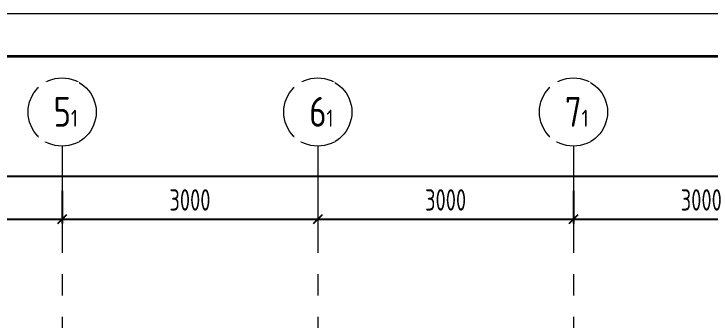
# Model space of a CAD drawing. Header units: millimetres. Extents: x -434100 to 9270898, y 0 to 249028.
# Drawn here: x -71861 to -63681, y 132313 to 135913 of the extents above; entities that cross this region are included whole.
import ezdxf
from ezdxf import colors
from ezdxf.entities.mleader import LeaderData, LeaderLine
from ezdxf.math import Vec2, Vec3

# ---------------------------------------------------------------- set-up
doc = ezdxf.new("R2010")
doc.units = ezdxf.units.MM
doc.header["$MEASUREMENT"] = 0
doc.linetypes.add('CENTER', pattern=[2, 1.25, -0.25, 0.25, -0.25])
doc.layers.get('0').update_dxf_attribs({"color": 250, "lineweight": 9})
for name, color, linetype, lineweight in [('АР_Оси', 195, 'Continuous', 9), ('АР_Оси размеры', 164, 'Continuous', 9), ('АР_Отметки', 250, 'Continuous', 15)]:
    doc.layers.add(name, color=color, linetype=linetype, lineweight=lineweight)
doc.styles.add('GOST', font='isocpeur.TTF')
doc.styles.add('ISOCPEUR', font='isocpeur.TTF', dxfattribs={"width": 0.7})
doc.styles.add('ГОСТ 2.304', font='isocpeur.TTF', dxfattribs={"width": 0.7})
doc.dimstyles.new('СПДС', dxfattribs={"dimscale": 100, "dimtxt": 2.5, "dimasz": 2.5, "dimexe": 1.5, "dimexo": 0, "dimgap": 1, "dimtad": 1, "dimdec": 0, "dimrnd": 1, "dimtxsty": 'ГОСТ 2.304', "dimblk": 'OBLIQUE', "dimcen": 2.5, "dimdle": 1.5, "dimadec": 0, "dimazin": 2, "dimtfac": 0.75, "dimtdec": 0, "dimtmove": 1, "dimatfit": 3, "dimfxl": 1, "dimtolj": 1, "dimarcsym": 1})

# ---------------------------------------------------------------- blocks, each defined once
blk = doc.blocks.new('_Oblique')
at = {"color": 0, "linetype": 'ByBlock', "lineweight": -2}
blk.add_line((-0.5, -0.5), (0.5, 0.5), dxfattribs=at)
blk = doc.blocks.new('*D336')
at = {"layer": 'АР_Оси размеры', "color": 0, "lineweight": -2, "ltscale": 100, "transparency": 16777216}
for p, q in [((-74295.8, 134045.5), (-74295.8, 133457.8)), ((-71295.8, 133839.8), (-71295.8, 133457.8)), ((-74395.8, 133507.8), (-71195.8, 133507.8))]:
    blk.add_line(p, q, dxfattribs=at)
at = {"layer": 'АР_Оси размеры', "color": 0, "lineweight": -2, "ltscale": 100, "transparency": 16777216, "xscale": 100, "yscale": 100, "zscale": 100, "rotation": 180}
blk.add_blockref('_Oblique', (-74295.8, 133507.8), dxfattribs=at)
at = {"layer": 'АР_Оси размеры', "color": 0, "lineweight": -2, "ltscale": 100, "transparency": 16777216, "xscale": 100, "yscale": 100, "zscale": 100}
blk.add_blockref('_Oblique', (-71295.8, 133507.8), dxfattribs=at)
at = {"layer": 'АР_Оси размеры', "color": 0, "ltscale": 100, "transparency": 16777216, "insert": (-72795.8, 133732.8), "char_height": 250, "attachment_point": 5, "style": 'ГОСТ 2.304'}
blk.add_mtext('\\A1;3000', dxfattribs=at)
blk = doc.blocks.new('*D337')
at = {"layer": 'АР_Оси размеры', "color": 0, "lineweight": -2, "ltscale": 100, "transparency": 16777216}
for p, q in [((-71295.8, 133839.8), (-71295.8, 133457.8)), ((-71395.8, 133507.8), (-68195.8, 133507.8))]:
    blk.add_line(p, q, dxfattribs=at)
at = {"layer": 'АР_Оси размеры', "color": 0, "lineweight": -2, "ltscale": 100, "transparency": 16777216, "xscale": 100, "yscale": 100, "zscale": 100, "rotation": 180}
blk.add_blockref('_Oblique', (-71295.8, 133507.8), dxfattribs=at)
at = {"layer": 'АР_Оси размеры', "color": 0, "lineweight": -2, "ltscale": 100, "transparency": 16777216, "xscale": 100, "yscale": 100, "zscale": 100}
blk.add_blockref('_Oblique', (-68295.8, 133507.8), dxfattribs=at)
at = {"layer": 'АР_Оси размеры', "color": 0, "ltscale": 100, "transparency": 16777216, "insert": (-69795.8, 133732.8), "char_height": 250, "attachment_point": 5, "style": 'ГОСТ 2.304'}
blk.add_mtext('\\A1;3000', dxfattribs=at)
blk = doc.blocks.new('*D338')
at = {"layer": 'АР_Оси размеры', "color": 0, "lineweight": -2, "ltscale": 100, "transparency": 16777216}
for p, q in [((-65295.8, 133839.8), (-65295.8, 133457.8)), ((-68395.8, 133507.8), (-65195.8, 133507.8))]:
    blk.add_line(p, q, dxfattribs=at)
at = {"layer": 'АР_Оси размеры', "color": 0, "lineweight": -2, "ltscale": 100, "transparency": 16777216, "xscale": 100, "yscale": 100, "zscale": 100, "rotation": 180}
blk.add_blockref('_Oblique', (-68295.8, 133507.8), dxfattribs=at)
at = {"layer": 'АР_Оси размеры', "color": 0, "lineweight": -2, "ltscale": 100, "transparency": 16777216, "xscale": 100, "yscale": 100, "zscale": 100}
blk.add_blockref('_Oblique', (-65295.8, 133507.8), dxfattribs=at)
at = {"layer": 'АР_Оси размеры', "color": 0, "ltscale": 100, "transparency": 16777216, "insert": (-66795.8, 133732.8), "char_height": 250, "attachment_point": 5, "style": 'ГОСТ 2.304'}
blk.add_mtext('\\A1;3000', dxfattribs=at)
blk = doc.blocks.new('*D339')
at = {"layer": 'АР_Оси размеры', "color": 0, "lineweight": -2, "ltscale": 100, "transparency": 16777216}
for p, q in [((-65295.8, 133839.8), (-65295.8, 133457.8)), ((-62295.8, 133834.1), (-62295.8, 133457.8)), ((-65395.8, 133507.8), (-62195.8, 133507.8))]:
    blk.add_line(p, q, dxfattribs=at)
at = {"layer": 'АР_Оси размеры', "color": 0, "lineweight": -2, "ltscale": 100, "transparency": 16777216, "xscale": 100, "yscale": 100, "zscale": 100, "rotation": 180}
blk.add_blockref('_Oblique', (-65295.8, 133507.8), dxfattribs=at)
at = {"layer": 'АР_Оси размеры', "color": 0, "lineweight": -2, "ltscale": 100, "transparency": 16777216, "xscale": 100, "yscale": 100, "zscale": 100}
blk.add_blockref('_Oblique', (-62295.8, 133507.8), dxfattribs=at)
at = {"layer": 'АР_Оси размеры', "color": 0, "ltscale": 100, "transparency": 16777216, "insert": (-63795.8, 133732.8), "char_height": 250, "attachment_point": 5, "style": 'ГОСТ 2.304'}
blk.add_mtext('\\A1;3000', dxfattribs=at)
blk = doc.blocks.new('*D350')
at = {"layer": 'АР_Оси размеры', "color": 0, "lineweight": -2, "ltscale": 100, "transparency": 16777216}
blk.add_line((-83395.8, 134013.2), (-19685.8, 134013.2), dxfattribs=at)
at = {"layer": 'АР_Оси размеры', "color": 0, "lineweight": -2, "ltscale": 100, "transparency": 16777216, "xscale": 100, "yscale": 100, "zscale": 100, "rotation": 180}
blk.add_blockref('_Oblique', (-83295.8, 134013.2), dxfattribs=at)
at = {"layer": 'АР_Оси размеры', "color": 0, "lineweight": -2, "ltscale": 100, "transparency": 16777216, "xscale": 100, "yscale": 100, "zscale": 100}
blk.add_blockref('_Oblique', (-19785.8, 134013.2), dxfattribs=at)
at = {"layer": 'АР_Оси размеры', "color": 0, "ltscale": 100, "transparency": 16777216, "insert": (-51540.8, 134238.2), "char_height": 250, "attachment_point": 5, "style": 'ГОСТ 2.304'}
blk.add_mtext('\\A1;63510', dxfattribs=at)
blk = doc.blocks.new('_DotSmall')
at = {"color": 0, "linetype": 'ByBlock', "const_width": 0.5}
blk.add_lwpolyline([(-0.0625, 0, 1), (0.0625, 0, 1)], format="xyb", close=True, dxfattribs=at)
blk = doc.blocks.new('*U2394')
at = {"color": 44, "lineweight": 20, "ltscale": 10}
blk.add_line((1189, 841), (0, 841), dxfattribs=at)
at = {"color": 137, "lineweight": 35, "ltscale": 10}
blk.add_line((1184, 836), (20, 836), dxfattribs=at)
at = {"color": 44, "lineweight": 13, "style": 'GOST', "oblique": 10, "width": 0.8}
for tag in ['ФОРМАТВЕРТ', 'ФОРМАТГОРИЗ']:
    blk.add_attdef(tag, (1137.982, 1.595), '', height=2, dxfattribs=at)

msp = doc.modelspace()

# ---------------------------------------------------------------- linework, layer by layer
at = {"layer": 'АР_Оси', "linetype": 'CENTER', "ltscale": 1000}
for p, q in [((-71295.759, 134363.151), (-71295.759, 78630.803)), ((-68295.759, 134363.151), (-68295.759, 78630.803)), ((-65295.759, 134363.151), (-65295.759, 78630.803))]:
    msp.add_line(p, q, dxfattribs=at)
at = {"layer": 'АР_Оси', "ltscale": 0.5}
for centre in [(-71295.759, 134763.151), (-68295.759, 134763.151), (-65295.759, 134763.151)]:
    msp.add_circle(centre, 400, dxfattribs=at)

# ---------------------------------------------------------------- dimensions: what is measured, and where the dimension line sits
at = {"layer": 'АР_Оси размеры', "ltscale": 100}
for base, p1, p2, picture, middle in [((-71295.759, 133507.784), (-74295.759, 134095.529), (-71295.759, 133889.818), '*D336', (-72795.759, 133732.784)), ((-68295.759, 133507.784), (-71295.759, 133889.818), (-68295.759, 133507.784), '*D337', (-69795.759, 133732.784)), ((-65295.759, 133507.784), (-68295.759, 133507.784), (-65295.759, 133889.818), '*D338', (-66795.759, 133732.784)), ((-62295.759, 133507.784), (-65295.759, 133889.818), (-62295.759, 133884.069), '*D339', (-63795.759, 133732.784))]:
    dim = msp.add_linear_dim(base=base, p1=p1, p2=p2, dimstyle='СПДС', override={"dimasz": 1, "dimexe": 0.5, "dimexo": 0.5, "dimdle": 1}, dxfattribs=at)
    dim.commit()
    dim.dimension.update_dxf_attribs({"geometry": picture, "text_midpoint": middle})

# ---------------------------------------------------------------- leaders
at = {"layer": 'АР_Отметки'}
ml = msp.add_multileader_mtext('Standard', dxfattribs=at)
ml.set_content('%%P0,000', color=256, style='ISOCPEUR')
ml.set_leader_properties(color=256, linetype='Continuous', lineweight=-1)
ml.set_arrow_properties(name='DOTSMALL')
ml.build(insert=Vec2(0, 0))
ml.multileader.update_dxf_attribs({"has_text_frame": 1, "text_left_attachment_type": 4, "text_right_attachment_type": 4, "dogleg_length": 100, "arrow_head_size": 180})
ctx = ml.context
ctx.base_point, ctx.char_height, ctx.arrow_head_size, ctx.landing_gap_size, ctx.plane_origin = Vec3(-188172.512, 132152.933), 250, 180, 50, Vec3(-190605.428, 130585.924)
ctx.left_attachment, ctx.right_attachment = 4, 4
notes = []
notes.append((ctx, [(0, (0, 0, 0), (0, 0), (1, 0), 1, [])]))
ctx.mtext.insert, ctx.mtext.width, ctx.mtext.line_spacing_style, ctx.mtext.flow_direction = Vec3(-188122.512, 132486.267), 852.69703, 2, 5
for ctx, leaders in notes:
    for number, flags, end, landing, length, lines in leaders:
        leader = LeaderData()
        leader.index, (leader.has_last_leader_line, leader.has_dogleg_vector, leader.attachment_direction) = number, flags
        leader.last_leader_point, leader.dogleg_vector, leader.dogleg_length = Vec3(end), Vec3(landing), length
        for number, points, colour, breaks in lines:
            line = LeaderLine()
            line.index, line.vertices, line.color, line.breaks = number, Vec3.list(points), colors.encode_raw_color(colour), breaks
            leader.lines.append(line)
        ctx.leaders.append(leader)

# ---------------------------------------------------------------- next in the draw order: texts
at = {"layer": 'АР_Оси', "char_height": 350, "width": 123.86708, "attachment_point": 1, "line_spacing_factor": 1.149209, "style": 'ГОСТ 2.304', "bg_fill": 2}
for s, insert in [('{\\W0.8;5\\H0.57143x;1}', (-71395.58, 134940.93)), ('{\\W0.8;6\\H0.57143x;1}', (-68395.58, 134940.93)), ('{\\W0.8;7\\H0.57143x;1}', (-65395.58, 134940.93))]:
    msp.add_mtext(s, dxfattribs=dict(at, insert=insert))

# ---------------------------------------------------------------- next in the draw order: block references
at = {"xscale": 100, "yscale": 100, "zscale": 100}
msp.add_blockref('*U2394', (-105222.568, 51813.24), dxfattribs=at)

# ---------------------------------------------------------------- next in the draw order: dimensions: what is measured, and where the dimension line sits
at = {"layer": 'АР_Оси размеры', "ltscale": 100}
dim = msp.add_linear_dim(base=(-19785.759, 134013.151), p1=(-83295.759, 134013.151), p2=(-19785.759, 134013.151), dimstyle='СПДС', override={"dimasz": 1, "dimexe": 0.5, "dimexo": 0.5, "dimdle": 1}, dxfattribs=at)
dim.commit()
dim.dimension.update_dxf_attribs({"geometry": '*D350', "text_midpoint": (-51540.759, 134238.151)})

doc.saveas('drawing.dxf')
